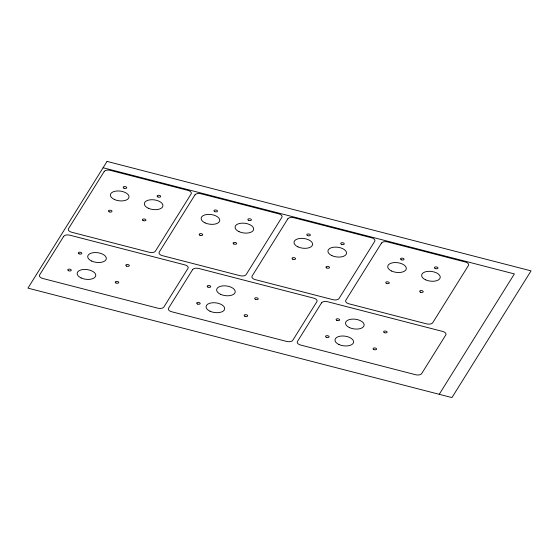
<?xml version="1.0" encoding="UTF-8"?>
<svg xmlns="http://www.w3.org/2000/svg" width="559" height="559" viewBox="0 0 559 559"><rect width="100%" height="100%" fill="white"/><g stroke="black" fill="none" stroke-linecap="round" stroke-linejoin="round"><path stroke-width="0.84" d="M439.234 394.305L514.378 273.924L103.094 167.749M107.048 161.411L27.95 288.13L451.951 397.589L531.05 270.87L107.048 161.411M63.74 236.31L39.612 274.958A4.912 2.557 7.4 0 0 42.826 278.487L157.743 308.156A4.912 2.557 7.4 0 0 163.857 307.038L187.985 268.383A4.912 2.557 7.4 0 0 184.77 264.861L69.854 235.192A4.912 2.557 7.4 0 0 63.74 236.31M104.212 171.466L68.484 228.708A4.912 2.557 7.4 0 0 71.699 232.237L149.295 252.27A4.912 2.557 7.4 0 0 155.409 251.145L191.136 193.91A4.912 2.557 7.4 0 0 187.922 190.381L110.326 170.348A4.912 2.557 7.4 0 0 104.219 171.473M194.951 194.895L159.224 252.13A4.912 2.557 7.4 0 0 162.438 255.659L240.035 275.692A4.912 2.557 7.4 0 0 246.149 274.574L281.876 217.332A4.912 2.557 7.4 0 0 278.661 213.811L201.065 193.777A4.912 2.557 7.4 0 0 194.951 194.895M192.645 269.592L168.525 308.24A4.912 2.557 7.4 0 0 171.739 311.768L286.648 341.43A4.912 2.557 7.4 0 0 292.762 340.312L316.89 301.664A4.912 2.557 7.4 0 0 313.676 298.136L198.759 268.474A4.912 2.557 7.4 0 0 192.645 269.592M287.815 218.869L252.081 276.104A4.912 2.557 7.4 0 0 255.295 279.633L332.891 299.666A4.912 2.557 7.4 0 0 339.006 298.548L374.733 241.306A4.912 2.557 7.4 0 0 371.518 237.778L293.929 217.751A4.912 2.557 7.4 0 0 287.815 218.869M321.551 302.866L297.43 341.521A4.912 2.557 7.4 0 0 300.644 345.043L415.554 374.712A4.912 2.557 7.4 0 0 421.668 373.594L445.796 334.946A4.912 2.557 7.4 0 0 442.581 331.417L327.665 301.748A4.912 2.557 7.4 0 0 321.558 302.866M381.517 243.06L345.79 300.295A4.912 2.557 7.4 0 0 349.005 303.823L426.601 323.857A4.912 2.557 7.4 0 0 432.715 322.739L468.442 265.497A4.912 2.557 7.4 0 0 465.228 261.975L387.632 241.942A4.912 2.557 7.4 0 0 381.517 243.06M143.118 220.581A1.789 0.929 7.4 0 0 145.906 220.155A1.789 0.929 7.4 0 0 143.383 218.988A1.789 0.929 7.4 0 0 143.118 220.581M109.201 211.826A1.789 0.929 7.4 0 0 111.989 211.4A1.789 0.929 7.4 0 0 109.466 210.233A1.789 0.929 7.4 0 0 109.201 211.826M114.357 199.472A9.384 4.891 7.4 0 0 128.996 197.25A9.384 4.891 7.4 0 0 115.769 191.115A9.384 4.891 7.4 0 0 114.357 199.472M148.282 208.227A9.384 4.891 7.4 0 0 162.914 206.005A9.384 4.891 7.4 0 0 149.686 199.877A9.384 4.891 7.4 0 0 148.282 208.227M123.965 188.173A1.789 0.929 7.4 0 0 126.753 187.747A1.789 0.929 7.4 0 0 124.231 186.58A1.789 0.929 7.4 0 0 123.965 188.173M157.883 196.929A1.789 0.929 7.4 0 0 160.671 196.502A1.789 0.929 7.4 0 0 158.148 195.336A1.789 0.929 7.4 0 0 157.883 196.929M126.53 266.084A1.789 0.929 7.4 0 0 129.318 265.665A1.789 0.929 7.4 0 0 126.795 264.498A1.789 0.929 7.4 0 0 126.53 266.084M115.986 282.98A1.789 0.929 7.4 0 0 118.774 282.561A1.789 0.929 7.4 0 0 116.251 281.387A1.789 0.929 7.4 0 0 115.986 282.98M81.125 277.956A9.384 4.891 7.4 0 0 95.764 275.734A9.384 4.891 7.4 0 0 82.529 269.599A9.384 4.891 7.4 0 0 81.125 277.956M91.669 261.06A9.384 4.891 7.4 0 0 106.308 258.838A9.384 4.891 7.4 0 0 93.08 252.703A9.384 4.891 7.4 0 0 91.669 261.06M68.491 270.724A1.789 0.929 7.4 0 0 71.279 270.297A1.789 0.929 7.4 0 0 68.764 269.131A1.789 0.929 7.4 0 0 68.491 270.724M79.043 253.828A1.789 0.929 7.4 0 0 81.831 253.402A1.789 0.929 7.4 0 0 79.308 252.235A1.789 0.929 7.4 0 0 79.043 253.828M255.435 299.365A1.789 0.929 7.4 0 0 258.223 298.939A1.789 0.929 7.4 0 0 255.708 297.772A1.789 0.929 7.4 0 0 255.435 299.365M244.891 316.261A1.789 0.929 7.4 0 0 247.679 315.835A1.789 0.929 7.4 0 0 245.156 314.668A1.789 0.929 7.4 0 0 244.891 316.261M210.03 311.23A9.384 4.891 7.4 0 0 224.669 309.008A9.384 4.891 7.4 0 0 211.442 302.88A9.384 4.891 7.4 0 0 210.03 311.23M220.581 294.334A9.384 4.891 7.4 0 0 235.213 292.112A9.384 4.891 7.4 0 0 221.986 285.984A9.384 4.891 7.4 0 0 220.581 294.334M197.404 303.998A1.789 0.929 7.4 0 0 200.192 303.579A1.789 0.929 7.4 0 0 197.669 302.412A1.789 0.929 7.4 0 0 197.404 303.998M207.948 287.102A1.789 0.929 7.4 0 0 210.736 286.683A1.789 0.929 7.4 0 0 208.214 285.516A1.789 0.929 7.4 0 0 207.948 287.102M336.853 320.384A1.789 0.929 7.4 0 0 339.641 319.958A1.789 0.929 7.4 0 0 337.126 318.791A1.789 0.929 7.4 0 0 336.853 320.384M326.309 337.28A1.789 0.929 7.4 0 0 329.097 336.853A1.789 0.929 7.4 0 0 326.575 335.686A1.789 0.929 7.4 0 0 326.309 337.28M349.487 327.616A9.384 4.891 7.4 0 0 364.126 325.394A9.384 4.891 7.4 0 0 350.891 319.259A9.384 4.891 7.4 0 0 349.487 327.616M338.943 344.512A9.384 4.891 7.4 0 0 353.574 342.29A9.384 4.891 7.4 0 0 340.347 336.155A9.384 4.891 7.4 0 0 338.943 344.512M373.796 349.536A1.789 0.929 7.4 0 0 376.584 349.116A1.789 0.929 7.4 0 0 374.062 347.95A1.789 0.929 7.4 0 0 373.796 349.536M384.34 332.64A1.789 0.929 7.4 0 0 387.128 332.221A1.789 0.929 7.4 0 0 384.613 331.054A1.789 0.929 7.4 0 0 384.34 332.64M248.622 220.351A1.789 0.929 7.4 0 0 251.41 219.932A1.789 0.929 7.4 0 0 248.888 218.758A1.789 0.929 7.4 0 0 248.622 220.351M214.698 211.595A1.789 0.929 7.4 0 0 217.486 211.169A1.789 0.929 7.4 0 0 214.97 210.002A1.789 0.929 7.4 0 0 214.698 211.595M239.021 231.657A9.384 4.891 7.4 0 0 253.653 229.435A9.384 4.891 7.4 0 0 240.426 223.3A9.384 4.891 7.4 0 0 239.021 231.657M205.097 222.894A9.384 4.891 7.4 0 0 219.736 220.672A9.384 4.891 7.4 0 0 206.509 214.544A9.384 4.891 7.4 0 0 205.097 222.894M199.933 235.248A1.789 0.929 7.4 0 0 202.721 234.829A1.789 0.929 7.4 0 0 200.206 233.655A1.789 0.929 7.4 0 0 199.933 235.248M233.858 244.003A1.789 0.929 7.4 0 0 236.646 243.584A1.789 0.929 7.4 0 0 234.123 242.417A1.789 0.929 7.4 0 0 233.858 244.003M341.479 244.325A1.789 0.929 7.4 0 0 344.267 243.899A1.789 0.929 7.4 0 0 341.745 242.732A1.789 0.929 7.4 0 0 341.479 244.325M307.562 235.57A1.789 0.929 7.4 0 0 310.35 235.143A1.789 0.929 7.4 0 0 307.827 233.976A1.789 0.929 7.4 0 0 307.562 235.57M331.878 255.624A9.384 4.891 7.4 0 0 346.517 253.402A9.384 4.891 7.4 0 0 333.283 247.274A9.384 4.891 7.4 0 0 331.878 255.624M297.954 246.868A9.384 4.891 7.4 0 0 312.593 244.646A9.384 4.891 7.4 0 0 299.365 238.518A9.384 4.891 7.4 0 0 297.954 246.868M292.797 259.222A1.789 0.929 7.4 0 0 295.585 258.796A1.789 0.929 7.4 0 0 293.063 257.629A1.789 0.929 7.4 0 0 292.797 259.222M326.715 267.978A1.789 0.929 7.4 0 0 329.503 267.558A1.789 0.929 7.4 0 0 326.98 266.384A1.789 0.929 7.4 0 0 326.715 267.978M420.424 292.168A1.789 0.929 7.4 0 0 423.212 291.749A1.789 0.929 7.4 0 0 420.689 290.582A1.789 0.929 7.4 0 0 420.424 292.168M386.5 283.413A1.789 0.929 7.4 0 0 389.288 282.987A1.789 0.929 7.4 0 0 386.772 281.82A1.789 0.929 7.4 0 0 386.5 283.413M391.663 271.059A9.384 4.891 7.4 0 0 406.302 268.837A9.384 4.891 7.4 0 0 393.068 262.709A9.384 4.891 7.4 0 0 391.663 271.059M425.581 279.814A9.384 4.891 7.4 0 0 440.219 277.592A9.384 4.891 7.4 0 0 426.992 271.464A9.384 4.891 7.4 0 0 425.581 279.814M401.264 259.76A1.789 0.929 7.4 0 0 404.052 259.334A1.789 0.929 7.4 0 0 401.537 258.167A1.789 0.929 7.4 0 0 401.264 259.76M435.188 268.516A1.789 0.929 7.4 0 0 437.976 268.096A1.789 0.929 7.4 0 0 435.454 266.923A1.789 0.929 7.4 0 0 435.188 268.516"/></g></svg>
